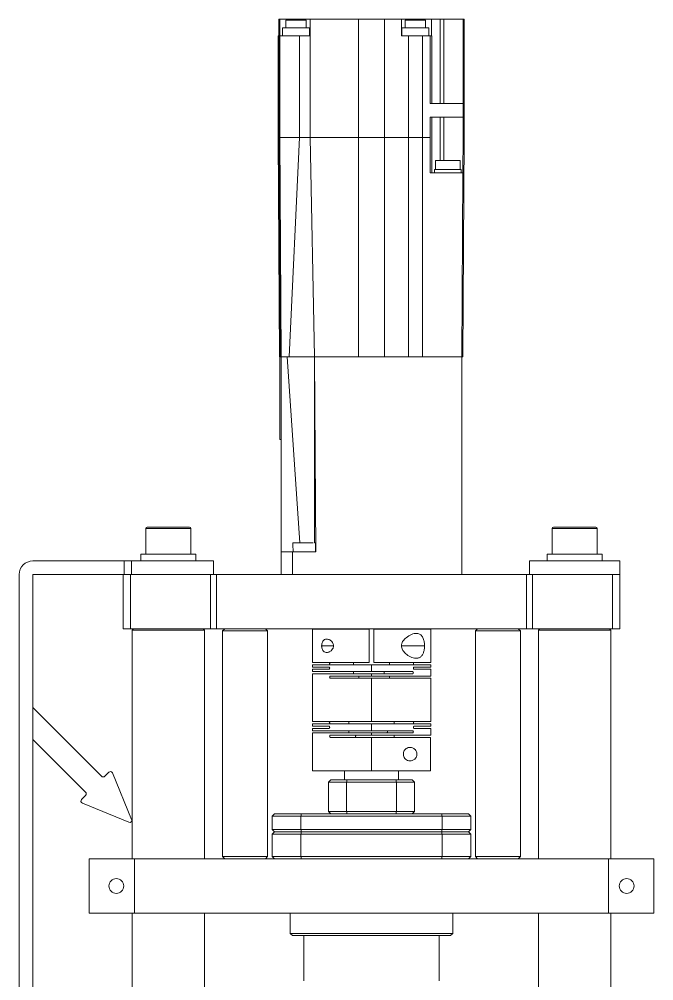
# Model space of a CAD drawing. Header units: millimetres. Extents: x 19 to 1665, y -46 to 1184.
# Drawn here: x 812.7 to 953.2, y 475.4 to 688.4 of the extents above; entities that cross this region are included whole.
import ezdxf

# ---------------------------------------------------------------- set-up
doc = ezdxf.new("R2010")
doc.units = ezdxf.units.MM
doc.header["$LTSCALE"] = 4

msp = doc.modelspace()

# ---------------------------------------------------------------- linework, layer by layer
at = {"color": 7, "linetype": 'Continuous', "lineweight": 18}
for p, q in [((870.17, 688.38), (870.17, 662.18)), ((870.37, 688.38), (870.17, 688.38)), ((870.37, 688.38), (870.37, 684.68)), ((873.96, 688.38), (870.37, 688.38)), ((871.71, 688.18), (871.71, 686.48)), ((876.21, 688.18), (871.71, 688.18)), ((877.06, 688.38), (873.96, 688.38)), ((873.96, 688.18), (873.96, 688.38)), ((876.21, 686.48), (876.21, 688.18)), ((877.06, 688.38), (877.06, 662.18)), ((887.81, 688.38), (877.06, 688.38)), ((893.52, 688.38), (887.81, 688.38)), ((887.81, 662.18), (887.81, 688.38)), ((893.52, 688.38), (893.52, 662.18)), ((897.29, 688.38), (893.52, 688.38)), ((897.29, 684.68), (897.29, 688.38)), ((902.53, 688.38), (897.29, 688.38)), ((898.14, 688.18), (898.14, 686.48)), ((902.64, 688.18), (898.14, 688.18)), ((902.53, 688.38), (902.53, 688.18)), ((903.93, 688.38), (902.53, 688.38)), ((902.64, 686.48), (902.64, 688.18)), ((903.93, 688.38), (903.93, 684.68)), ((905.9, 688.38), (903.93, 688.38)), ((905.9, 669.68), (905.9, 688.38)), ((906.65, 688.38), (905.9, 688.38)), ((906.65, 688.38), (906.65, 669.68)), ((910.97, 688.38), (906.65, 688.38)), ((910.97, 688.38), (910.97, 669.68)), ((911.17, 688.38), (910.97, 688.38)), ((911.17, 662.18), (911.17, 688.38)), ((870.13, 686.48), (870.13, 684.68)), ((870.17, 686.48), (870.13, 686.48)), ((870.96, 686.48), (870.96, 684.68)), ((876.96, 686.48), (870.96, 686.48)), ((876.96, 684.68), (876.96, 686.48)), ((897.39, 686.48), (897.39, 684.68)), ((903.39, 686.48), (897.39, 686.48)), ((903.39, 684.68), (903.39, 686.48)), ((869.97, 684.68), (869.97, 662.18)), ((870.17, 684.68), (869.97, 684.68)), ((870.37, 684.68), (870.37, 662.18)), ((874.71, 684.68), (870.37, 684.68)), ((874.71, 662.18), (874.71, 684.68)), ((877.06, 684.68), (874.71, 684.68)), ((898.85, 684.68), (897.29, 684.68)), ((901.93, 684.68), (898.85, 684.68)), ((898.85, 662.18), (898.85, 684.68)), ((901.93, 684.68), (901.93, 662.18)), ((903.67, 684.68), (901.93, 684.68)), ((903.67, 669.68), (903.67, 684.68)), ((903.67, 684.68), (903.94, 684.68)), ((903.94, 684.68), (904.01, 684.68)), ((904.01, 684.68), (904.01, 669.68)), ((910.97, 669.68), (903.67, 669.68)), ((910.97, 669.68), (910.97, 666.68)), ((910.97, 666.68), (903.67, 666.68)), ((903.67, 662.18), (903.67, 666.68)), ((904.01, 666.68), (904.01, 654.38)), ((905.9, 657.08), (905.9, 666.68)), ((906.65, 666.68), (906.65, 657.08)), ((910.97, 666.68), (910.97, 662.18)), ((869.97, 662.18), (870.27, 613.58)), ((870.17, 662.19), (870.47, 613.58)), ((870.17, 662.18), (870.37, 662.18)), ((870.37, 662.18), (870.67, 613.58)), ((874.72, 662.18), (870.37, 662.18)), ((872.46, 613.58), (874.72, 662.18)), ((887.81, 662.18), (877.06, 662.18)), ((877.06, 662.18), (878.06, 613.58)), ((887.81, 613.58), (887.81, 662.18)), ((893.52, 662.18), (893.52, 613.58)), ((898.85, 662.18), (893.52, 662.18)), ((898.85, 613.58), (898.85, 662.18)), ((901.93, 662.18), (901.93, 613.58)), ((903.67, 662.18), (901.93, 662.18)), ((903.67, 654.38), (903.67, 662.18)), ((910.87, 613.58), (911.17, 662.19)), ((910.97, 662.18), (910.92, 654.38)), ((904.82, 657.08), (904.82, 655.08)), ((910.32, 657.08), (904.82, 657.08)), ((910.32, 655.08), (910.32, 657.08)), ((910.92, 654.38), (903.67, 654.38)), ((904.62, 655.08), (904.62, 654.38)), ((910.52, 655.08), (904.62, 655.08)), ((910.52, 654.38), (910.52, 655.08)), ((910.92, 654.38), (910.67, 613.58)), ((870.37, 613.58), (870.37, 595.28)), ((870.67, 613.58), (870.47, 613.58)), ((872.21, 613.58), (870.67, 613.58)), ((870.67, 613.58), (870.67, 570.38)), ((871.96, 613.58), (874.78, 572.38)), ((887.81, 613.58), (878.06, 613.58)), ((878.06, 613.58), (878.06, 613.58)), ((878.06, 613.58), (878.36, 570.38)), ((878.07, 572.38), (878.06, 613.58)), ((898.85, 613.58), (893.52, 613.58)), ((910.67, 613.58), (901.93, 613.58)), ((910.67, 613.58), (910.67, 565.38)), ((910.87, 613.58), (910.67, 613.58)), ((870.67, 595.28), (870.37, 595.28)), ((840.67, 575.58), (840.67, 569.88)), ((845.67, 575.58), (840.67, 575.58)), ((840.97, 575.88), (845.67, 575.88)), ((845.67, 575.88), (850.37, 575.88)), ((850.67, 575.58), (845.67, 575.58)), ((850.67, 569.88), (850.67, 575.58)), ((930.67, 575.58), (930.67, 569.88)), ((935.67, 575.58), (930.67, 575.58)), ((930.97, 575.88), (935.67, 575.88)), ((935.67, 575.88), (940.37, 575.88)), ((940.67, 575.58), (935.67, 575.58)), ((940.67, 569.88), (940.67, 575.58)), ((874.78, 572.38), (873.26, 572.38)), ((878.24, 572.38), (878.07, 572.38)), ((839.57, 569.88), (839.57, 568.38)), ((851.77, 569.88), (839.57, 569.88)), ((851.77, 568.38), (851.77, 569.88)), ((870.67, 570.38), (870.67, 565.38)), ((873.17, 570.38), (870.67, 570.38)), ((873.17, 570.38), (873.17, 565.38)), ((878.36, 570.38), (873.17, 570.38)), ((929.57, 569.88), (929.57, 568.38)), ((941.77, 569.88), (929.57, 569.88)), ((941.77, 568.38), (941.77, 569.88)), ((815.67, 568.38), (835.92, 568.38)), ((835.92, 565.38), (835.92, 568.38)), ((835.92, 568.38), (837.54, 568.38)), ((837.54, 568.38), (837.54, 565.38)), ((855.67, 568.38), (837.54, 568.38)), ((855.67, 565.38), (855.67, 568.38)), ((925.67, 568.38), (925.67, 565.38)), ((925.67, 568.38), (945.67, 568.38)), ((945.67, 565.38), (945.67, 568.38)), ((812.67, 296.38), (812.67, 565.38)), ((815.67, 305.82), (815.67, 565.38)), ((815.67, 565.38), (835.67, 565.38)), ((835.67, 553.38), (835.67, 565.38)), ((835.67, 565.38), (837.32, 565.38)), ((837.32, 565.38), (837.32, 553.38)), ((855.03, 565.38), (837.32, 565.38)), ((855.03, 553.38), (855.03, 565.38)), ((855.03, 565.38), (856.37, 565.38)), ((856.37, 565.38), (856.37, 553.38)), ((924.96, 565.38), (856.37, 565.38)), ((910.67, 565.38), (873.17, 565.38)), ((924.96, 553.38), (924.96, 565.38)), ((924.96, 565.38), (926.3, 565.38)), ((926.3, 565.38), (926.3, 553.38)), ((944.01, 565.38), (926.3, 565.38)), ((944.01, 553.38), (944.01, 565.38)), ((944.01, 565.38), (945.67, 565.38)), ((945.67, 565.38), (945.67, 553.38)), ((837.32, 553.38), (835.67, 553.38)), ((855.03, 553.38), (837.32, 553.38)), ((837.97, 553.38), (837.67, 553.08)), ((837.67, 553.08), (837.67, 502.38)), ((853.67, 553.08), (837.67, 553.08)), ((853.67, 553.08), (853.37, 553.38)), ((853.67, 502.38), (853.67, 553.08)), ((856.37, 553.38), (855.03, 553.38)), ((924.96, 553.38), (856.37, 553.38)), ((858.17, 553.38), (857.67, 552.88)), ((857.67, 552.88), (857.67, 502.88)), ((867.67, 552.88), (857.67, 552.88)), ((867.67, 552.88), (867.17, 553.38)), ((867.67, 502.88), (867.67, 552.88)), ((877.57, 553.28), (877.57, 545.88)), ((890.17, 553.28), (877.57, 553.28)), ((886.67, 553.38), (886.67, 553.28)), ((890.17, 545.88), (890.17, 553.28)), ((891.17, 553.28), (891.17, 545.88)), ((903.77, 553.28), (891.17, 553.28)), ((894.67, 553.28), (894.67, 553.38)), ((903.77, 545.88), (903.77, 553.28)), ((914.17, 553.38), (913.67, 552.88)), ((913.67, 552.88), (913.67, 502.88)), ((923.67, 552.88), (913.67, 552.88)), ((923.67, 552.88), (923.17, 553.38)), ((923.67, 502.88), (923.67, 552.88)), ((926.3, 553.38), (924.96, 553.38)), ((944.01, 553.38), (926.3, 553.38)), ((927.97, 553.38), (927.67, 553.08)), ((927.67, 553.08), (927.67, 502.38)), ((936.32, 553.08), (927.67, 553.08)), ((943.67, 553.08), (936.32, 553.08)), ((943.67, 553.08), (943.37, 553.38)), ((943.67, 502.38), (943.67, 553.08)), ((945.67, 553.38), (944.01, 553.38)), ((879.62, 549.58), (882.26, 549.58)), ((902.41, 549.58), (897.29, 549.58)), ((877.57, 545.88), (890.17, 545.88)), ((877.57, 545.38), (877.57, 544.88)), ((890.67, 545.38), (877.57, 545.38)), ((886.67, 545.88), (886.67, 545.38)), ((890.67, 543.88), (890.67, 545.38)), ((903.77, 545.38), (890.67, 545.38)), ((891.17, 545.88), (903.77, 545.88)), ((894.67, 545.38), (894.67, 545.88)), ((903.77, 544.88), (903.77, 545.38)), ((877.57, 544.88), (881.23, 544.88)), ((877.57, 544.38), (877.57, 543.88)), ((881.23, 544.38), (877.57, 544.38)), ((877.57, 543.88), (890.67, 543.88)), ((877.57, 543.38), (877.57, 532.78)), ((890.67, 543.38), (877.57, 543.38)), ((886.67, 543.88), (886.67, 543.38)), ((890.67, 543.88), (899.75, 543.88)), ((890.67, 543.38), (890.67, 542.88)), ((899.75, 543.38), (890.67, 543.38)), ((900.1, 544.88), (903.77, 544.88)), ((903.77, 544.38), (900.1, 544.38)), ((903.77, 542.88), (903.77, 544.38)), ((881.58, 542.88), (890.67, 542.88)), ((890.67, 542.38), (881.58, 542.38)), ((903.77, 542.88), (890.67, 542.88)), ((890.67, 532.78), (890.67, 542.38)), ((903.77, 542.38), (890.67, 542.38)), ((894.67, 542.38), (894.67, 542.88)), ((903.77, 532.78), (903.77, 542.38)), ((815.67, 535.92), (830.9, 520.69)), ((877.57, 532.78), (890.67, 532.78)), ((885.67, 532.78), (885.67, 532.28)), ((890.67, 532.78), (903.77, 532.78)), ((895.67, 532.28), (895.67, 532.78)), ((877.57, 532.28), (877.57, 531.78)), ((890.67, 532.28), (877.57, 532.28)), ((877.57, 531.78), (881.23, 531.78)), ((877.57, 531.28), (877.57, 530.78)), ((881.23, 531.28), (877.57, 531.28)), ((877.57, 530.78), (890.67, 530.78)), ((885.67, 530.78), (885.67, 530.28)), ((890.67, 530.78), (890.67, 532.28)), ((903.77, 532.28), (890.67, 532.28)), ((890.67, 530.78), (899.75, 530.78)), ((900.1, 531.78), (903.77, 531.78)), ((903.77, 531.28), (900.1, 531.28)), ((903.77, 531.78), (903.77, 532.28)), ((903.77, 529.78), (903.77, 531.28)), ((827.36, 517.15), (815.67, 528.85)), ((877.57, 530.28), (877.57, 521.88)), ((877.57, 530.28), (890.67, 530.28)), ((881.58, 529.78), (890.67, 529.78)), ((890.67, 529.28), (881.58, 529.28)), ((890.67, 529.78), (890.67, 530.28)), ((899.75, 530.28), (890.67, 530.28)), ((890.67, 529.78), (903.77, 529.78)), ((890.67, 521.88), (890.67, 529.28)), ((903.76, 529.28), (890.67, 529.28)), ((895.67, 529.28), (895.67, 529.78)), ((903.76, 521.88), (903.76, 529.28)), ((877.57, 521.88), (877.58, 521.89)), ((877.58, 521.88), (877.58, 521.89)), ((877.58, 521.88), (890.67, 521.88)), ((884.67, 521.88), (884.67, 519.88)), ((890.67, 521.88), (903.76, 521.88)), ((896.67, 519.88), (896.67, 521.88)), ((831.61, 520.69), (832.49, 521.57)), ((833.31, 521.41), (837.56, 511.14)), ((881.67, 519.88), (881.17, 519.38)), ((881.67, 519.88), (885.26, 519.88)), ((885.12, 519.38), (885.26, 519.88)), ((885.26, 519.88), (896.07, 519.88)), ((896.07, 519.88), (896.21, 519.38)), ((896.07, 519.88), (899.67, 519.88)), ((900.17, 519.38), (899.67, 519.88)), ((881.17, 519.38), (881.17, 512.88)), ((881.17, 519.38), (885.12, 519.38)), ((885.12, 512.88), (885.12, 519.38)), ((896.21, 519.38), (885.12, 519.38)), ((896.21, 519.38), (896.21, 512.88)), ((896.21, 519.38), (900.17, 519.38)), ((900.17, 519.38), (900.17, 512.88)), ((826.48, 515.56), (827.36, 516.44)), ((836.91, 510.49), (826.64, 514.74)), ((868.67, 511.88), (869.17, 512.38)), ((868.67, 508.88), (868.67, 511.88)), ((875.01, 511.88), (868.67, 511.88)), ((875.17, 512.38), (869.17, 512.38)), ((875.01, 511.88), (875.17, 512.38)), ((875.01, 508.88), (875.01, 511.88)), ((906.32, 511.88), (875.01, 511.88)), ((906.16, 512.38), (875.17, 512.38)), ((881.17, 512.88), (885.12, 512.88)), ((881.17, 512.88), (881.67, 512.38)), ((885.12, 512.88), (896.21, 512.88)), ((885.26, 512.38), (885.12, 512.88)), ((896.21, 512.88), (896.07, 512.38)), ((896.21, 512.88), (900.17, 512.88)), ((900.17, 512.88), (899.67, 512.38)), ((912.17, 512.38), (906.16, 512.38)), ((906.16, 512.38), (906.32, 511.88)), ((906.32, 508.88), (906.32, 511.88)), ((912.67, 511.88), (906.32, 511.88)), ((912.67, 511.88), (912.17, 512.38)), ((912.67, 508.88), (912.67, 511.88)), ((875.01, 508.88), (868.67, 508.88)), ((868.67, 508.88), (869.17, 508.38)), ((868.67, 507.88), (869.17, 508.38)), ((868.67, 502.88), (868.67, 507.88)), ((868.67, 507.88), (875.01, 507.88)), ((875.17, 508.38), (869.17, 508.38)), ((871.93, 508.38), (869.17, 508.38)), ((875.17, 508.38), (871.93, 508.38)), ((875.01, 508.88), (906.32, 508.88)), ((875.17, 508.38), (875.01, 508.88)), ((875.01, 507.88), (875.17, 508.38)), ((875.01, 502.88), (875.01, 507.88)), ((875.01, 507.88), (906.32, 507.88)), ((906.16, 508.38), (875.17, 508.38)), ((906.32, 508.88), (906.16, 508.38)), ((906.32, 507.88), (906.16, 508.38)), ((912.17, 508.38), (906.16, 508.38)), ((909.4, 508.38), (906.16, 508.38)), ((912.67, 508.88), (906.32, 508.88)), ((906.32, 502.88), (906.32, 507.88)), ((906.32, 507.88), (912.67, 507.88)), ((912.17, 508.38), (909.4, 508.38)), ((912.17, 508.38), (912.67, 508.88)), ((912.67, 507.88), (912.17, 508.38)), ((912.67, 502.88), (912.67, 507.88)), ((857.67, 502.88), (858.17, 502.38)), ((857.67, 502.88), (867.67, 502.88)), ((867.17, 502.38), (867.67, 502.88)), ((868.67, 502.88), (869.17, 502.38)), ((868.67, 502.88), (875.01, 502.88)), ((875.01, 502.88), (906.32, 502.88)), ((875.17, 502.38), (875.01, 502.88)), ((906.32, 502.88), (906.16, 502.38)), ((906.32, 502.88), (912.67, 502.88)), ((912.17, 502.38), (912.67, 502.88)), ((913.67, 502.88), (914.17, 502.38)), ((913.67, 502.88), (923.67, 502.88)), ((923.17, 502.38), (923.67, 502.88)), ((828.17, 490.38), (828.17, 502.38)), ((828.17, 502.38), (838.17, 502.38)), ((838.17, 502.38), (838.17, 490.38)), ((943.17, 502.38), (838.17, 502.38)), ((943.17, 490.38), (943.17, 502.38)), ((943.17, 502.38), (953.17, 502.38)), ((953.17, 502.38), (953.17, 490.38)), ((838.17, 490.38), (828.17, 490.38)), ((837.67, 490.38), (837.67, 389.38)), ((943.17, 490.38), (838.17, 490.38)), ((853.67, 389.38), (853.67, 490.38)), ((872.67, 490.38), (872.67, 485.88)), ((908.67, 485.88), (908.67, 490.38)), ((927.67, 490.38), (927.67, 389.38)), ((953.17, 490.38), (943.17, 490.38)), ((943.67, 389.38), (943.67, 490.38)), ((872.67, 485.88), (873.17, 485.38)), ((903.39, 485.88), (872.67, 485.88)), ((908.67, 485.88), (903.39, 485.88)), ((908.17, 485.38), (908.67, 485.88)), ((903.04, 485.38), (873.17, 485.38)), ((875.67, 485.38), (875.67, 475.38)), ((908.17, 485.38), (903.04, 485.38)), ((905.67, 475.38), (905.67, 485.38))]:
    msp.add_line(p, q, dxfattribs=at)
for centre in [(834.17, 496.38), (947.17, 496.38)]:
    msp.add_circle(centre, 1.65, dxfattribs=at)
for centre, radius, start, end in [((840.97, 575.58), 0.3, 90, 180), ((850.37, 575.58), 0.3, 0, 90), ((930.97, 575.58), 0.3, 90, 180), ((940.37, 575.58), 0.3, 0, 90), ((815.67, 565.38), 3, 90, 180), ((831.25, 521.04), 0.5, 225, 315), ((832.85, 521.22), 0.5, 22.5, 135), ((826.83, 515.2), 0.5, 135, 247.5), ((827.01, 516.8), 0.5, 315, 45), ((837.1, 510.95), 0.5, 247.5, 22.5)]:
    msp.add_arc(centre, radius, start, end, dxfattribs=at)
for points, knots in [([(870.17, 662.18), (870.13, 662.18), (869.99, 662.18), (869.98, 662.18), (869.97, 662.18)], [0, 0, 0, 0, 0.247943, 1, 1, 1, 1]), ([(911.17, 662.18), (911.17, 662.18), (911.23, 662.18), (911.1, 662.18), (910.97, 662.18)], [0, 0, 0, 0, 0.000006, 1, 1, 1, 1]), ([(870.67, 613.58), (870.55, 613.58), (870.32, 613.58), (870.28, 613.58), (870.27, 613.58)], [0, 0, 0, 0, 0.516311, 1, 1, 1, 1]), ([(872.21, 613.58), (872.94, 613.58), (874.45, 613.58), (876.36, 613.58), (877.61, 613.58), (877.81, 613.58), (877.88, 613.58)], [0, 0, 0, 0, 0.264606, 0.548683, 0.832761, 1, 1, 1, 1]), ([(901.93, 613.58), (901.67, 613.58), (901.19, 613.58), (900.39, 613.58), (899.59, 613.58), (899.1, 613.58), (898.85, 613.58)], [0, 0, 0, 0, 0.258155, 0.5, 0.741845, 1, 1, 1, 1]), ([(873.26, 572.38), (873.26, 572.31), (873.27, 572.09), (873.28, 571.42), (873.3, 570.83), (873.31, 570.38)], [0, 0, 0, 0, 0.117613, 0.323484, 1, 1, 1, 1]), ([(877.72, 572.38), (877.68, 572.38), (877.55, 572.38), (877, 572.38), (876.09, 572.38), (875.27, 572.38), (874.78, 572.38)], [0, 0, 0, 0, 0.101473, 0.359669, 0.617865, 1, 1, 1, 1]), ([(878.25, 570.38), (878.25, 570.83), (878.24, 571.42), (878.24, 572.09), (878.24, 572.31), (878.24, 572.38)], [0, 0, 0, 0, 0.676284, 0.882213, 1, 1, 1, 1]), ([(897.29, 549.58), (897.31, 549.75), (897.35, 550.14), (897.7, 550.79), (898.44, 551.55), (899.54, 552.19), (900.64, 552.42), (901.45, 552.17), (901.97, 551.63), (902.29, 550.86), (902.4, 550.12), (902.41, 549.7), (902.41, 549.58)], [0, 0, 0, 0, 0.049577, 0.11296, 0.217106, 0.38541, 0.557511, 0.677472, 0.777557, 0.878139, 0.966618, 1, 1, 1, 1]), ([(879.62, 549.58), (879.63, 549.73), (879.65, 550.03), (879.78, 550.43), (879.98, 550.75), (880.27, 551), (880.67, 551.11), (881.18, 551.04), (881.67, 550.76), (882.03, 550.37), (882.23, 549.98), (882.25, 549.71), (882.26, 549.58)], [0, 0, 0, 0, 0.08035, 0.160542, 0.244687, 0.340963, 0.45555, 0.594022, 0.754867, 0.85489, 0.9299, 1, 1, 1, 1]), ([(882.26, 549.58), (882.25, 549.45), (882.23, 549.2), (882.04, 548.81), (881.69, 548.42), (881.18, 548.12), (880.64, 548.05), (880.2, 548.2), (879.89, 548.52), (879.7, 548.93), (879.63, 549.3), (879.63, 549.52), (879.62, 549.58)], [0, 0, 0, 0, 0.069788, 0.139092, 0.246061, 0.397026, 0.550987, 0.682785, 0.78874, 0.878186, 0.968011, 1, 1, 1, 1]), ([(902.41, 549.58), (902.4, 549.3), (902.37, 548.74), (902.17, 547.98), (901.85, 547.38), (901.36, 546.96), (900.63, 546.77), (899.62, 546.96), (898.59, 547.52), (897.84, 548.21), (897.45, 548.81), (897.31, 549.27), (897.3, 549.52), (897.29, 549.58)], [0, 0, 0, 0, 0.081925, 0.163771, 0.247759, 0.339195, 0.444273, 0.601353, 0.760914, 0.859948, 0.929816, 0.980307, 1, 1, 1, 1]), ([(881.23, 545.38), (881.25, 545.39), (881.29, 545.39), (881.34, 545.43), (881.38, 545.5), (881.4, 545.58), (881.41, 545.66), (881.39, 545.75), (881.35, 545.81), (881.3, 545.86), (881.26, 545.88), (881.23, 545.88), (881.23, 545.88)], [0, 0, 0, 0, 0.107367, 0.214734, 0.322092, 0.429454, 0.536821, 0.64419, 0.751558, 0.858922, 0.96628, 1, 1, 1, 1]), ([(900.1, 545.88), (900.08, 545.88), (900.05, 545.88), (899.99, 545.83), (899.95, 545.77), (899.93, 545.69), (899.93, 545.6), (899.94, 545.52), (899.98, 545.45), (900.03, 545.4), (900.07, 545.39), (900.1, 545.38), (900.1, 545.38)], [0, 0, 0, 0, 0.1073669, 0.2147344, 0.3220917, 0.4294536, 0.536821, 0.6441895, 0.7515578, 0.8589223, 0.9662799, 1, 1, 1, 1]), ([(881.23, 544.88), (881.25, 544.88), (881.29, 544.88), (881.34, 544.83), (881.38, 544.77), (881.4, 544.69), (881.41, 544.6), (881.39, 544.52), (881.35, 544.45), (881.3, 544.4), (881.26, 544.39), (881.23, 544.38), (881.23, 544.38)], [0, 0, 0, 0, 0.1073669, 0.2147344, 0.3220917, 0.4294536, 0.536821, 0.6441895, 0.7515578, 0.8589223, 0.9662799, 1, 1, 1, 1]), ([(893.31, 543.88), (893.33, 543.88), (893.38, 543.88), (893.43, 543.83), (893.47, 543.77), (893.49, 543.69), (893.5, 543.6), (893.48, 543.52), (893.44, 543.45), (893.39, 543.4), (893.35, 543.39), (893.32, 543.38), (893.31, 543.38)], [0, 0, 0, 0, 0.107313, 0.214632, 0.321842, 0.429101, 0.53642, 0.64375, 0.751077, 0.858365, 0.965578, 1, 1, 1, 1]), ([(899.75, 543.88), (899.77, 543.88), (899.81, 543.88), (899.86, 543.83), (899.91, 543.77), (899.93, 543.69), (899.93, 543.6), (899.91, 543.52), (899.88, 543.45), (899.83, 543.4), (899.78, 543.39), (899.76, 543.38), (899.75, 543.38)], [0, 0, 0, 0, 0.107367, 0.214734, 0.322092, 0.429454, 0.536821, 0.64419, 0.751558, 0.858922, 0.96628, 1, 1, 1, 1]), ([(900.1, 544.38), (900.08, 544.39), (900.05, 544.39), (899.99, 544.43), (899.95, 544.5), (899.93, 544.58), (899.93, 544.66), (899.94, 544.75), (899.98, 544.81), (900.03, 544.86), (900.07, 544.88), (900.1, 544.88), (900.1, 544.88)], [0, 0, 0, 0, 0.1073669, 0.2147344, 0.3220917, 0.4294536, 0.536821, 0.6441895, 0.7515578, 0.8589223, 0.9662799, 1, 1, 1, 1]), ([(881.58, 542.38), (881.56, 542.39), (881.52, 542.39), (881.47, 542.43), (881.43, 542.5), (881.4, 542.58), (881.4, 542.66), (881.42, 542.75), (881.45, 542.81), (881.5, 542.86), (881.55, 542.88), (881.58, 542.88), (881.58, 542.88)], [0, 0, 0, 0, 0.107367, 0.214734, 0.322092, 0.429454, 0.536821, 0.64419, 0.751558, 0.858922, 0.96628, 1, 1, 1, 1]), ([(888.02, 542.88), (888, 542.88), (887.96, 542.88), (887.9, 542.83), (887.86, 542.77), (887.84, 542.69), (887.84, 542.6), (887.85, 542.52), (887.89, 542.45), (887.94, 542.4), (887.99, 542.39), (888.01, 542.38), (888.02, 542.38)], [0, 0, 0, 0, 0.107313, 0.214632, 0.321842, 0.429101, 0.53642, 0.64375, 0.751077, 0.858365, 0.965578, 1, 1, 1, 1]), ([(881.23, 532.28), (881.25, 532.29), (881.29, 532.29), (881.34, 532.33), (881.38, 532.4), (881.4, 532.48), (881.41, 532.56), (881.39, 532.65), (881.35, 532.71), (881.3, 532.76), (881.26, 532.78), (881.23, 532.78), (881.23, 532.78)], [0, 0, 0, 0, 0.107367, 0.214734, 0.322092, 0.429454, 0.536821, 0.64419, 0.751558, 0.858922, 0.96628, 1, 1, 1, 1]), ([(900.1, 532.78), (900.08, 532.78), (900.05, 532.78), (899.99, 532.73), (899.95, 532.67), (899.93, 532.59), (899.93, 532.5), (899.94, 532.42), (899.98, 532.35), (900.03, 532.3), (900.07, 532.29), (900.1, 532.28), (900.1, 532.28)], [0, 0, 0, 0, 0.1073669, 0.2147344, 0.3220917, 0.4294536, 0.536821, 0.6441895, 0.7515578, 0.8589223, 0.9662799, 1, 1, 1, 1]), ([(881.23, 531.78), (881.25, 531.78), (881.29, 531.78), (881.34, 531.73), (881.38, 531.67), (881.4, 531.59), (881.41, 531.5), (881.39, 531.42), (881.35, 531.35), (881.3, 531.3), (881.26, 531.29), (881.23, 531.28), (881.23, 531.28)], [0, 0, 0, 0, 0.107367, 0.214734, 0.322092, 0.429454, 0.536821, 0.64419, 0.751558, 0.858922, 0.96628, 1, 1, 1, 1]), ([(894.02, 530.78), (894.04, 530.78), (894.08, 530.78), (894.14, 530.73), (894.18, 530.67), (894.2, 530.59), (894.2, 530.5), (894.19, 530.42), (894.15, 530.35), (894.1, 530.3), (894.05, 530.29), (894.03, 530.28), (894.02, 530.28)], [0, 0, 0, 0, 0.107335, 0.214673, 0.321941, 0.429241, 0.536579, 0.643925, 0.751268, 0.858586, 0.965857, 1, 1, 1, 1]), ([(899.75, 530.78), (899.77, 530.78), (899.81, 530.78), (899.86, 530.73), (899.91, 530.67), (899.93, 530.59), (899.93, 530.5), (899.91, 530.42), (899.88, 530.35), (899.83, 530.3), (899.78, 530.29), (899.76, 530.28), (899.75, 530.28)], [0, 0, 0, 0, 0.107367, 0.214734, 0.322092, 0.429454, 0.536821, 0.64419, 0.751558, 0.858922, 0.96628, 1, 1, 1, 1]), ([(900.1, 531.28), (900.08, 531.29), (900.05, 531.29), (899.99, 531.33), (899.95, 531.4), (899.93, 531.48), (899.93, 531.56), (899.94, 531.65), (899.98, 531.71), (900.03, 531.76), (900.07, 531.78), (900.1, 531.78), (900.1, 531.78)], [0, 0, 0, 0, 0.107367, 0.214734, 0.322092, 0.429454, 0.536821, 0.64419, 0.751558, 0.858922, 0.96628, 1, 1, 1, 1]), ([(881.58, 529.28), (881.56, 529.29), (881.52, 529.29), (881.47, 529.33), (881.43, 529.4), (881.4, 529.48), (881.4, 529.56), (881.42, 529.65), (881.45, 529.71), (881.5, 529.76), (881.55, 529.78), (881.58, 529.78), (881.58, 529.78)], [0, 0, 0, 0, 0.1073669, 0.2147344, 0.3220917, 0.4294536, 0.536821, 0.6441895, 0.7515578, 0.8589223, 0.9662799, 1, 1, 1, 1]), ([(887.31, 529.28), (887.29, 529.29), (887.25, 529.29), (887.2, 529.33), (887.15, 529.4), (887.13, 529.48), (887.13, 529.56), (887.15, 529.64), (887.18, 529.71), (887.23, 529.76), (887.28, 529.78), (887.31, 529.78), (887.31, 529.78)], [0, 0, 0, 0, 0.107335, 0.214673, 0.321941, 0.429241, 0.536579, 0.643925, 0.751268, 0.858586, 0.965857, 1, 1, 1, 1]), ([(899.22, 524.08), (899.02, 524.1), (898.67, 524.14), (898.21, 524.44), (897.89, 524.83), (897.72, 525.29), (897.71, 525.77), (897.82, 526.19), (898.05, 526.56), (898.38, 526.86), (898.79, 527.05), (899.07, 527.07), (899.22, 527.08)], [0, 0, 0, 0, 0.143044, 0.257575, 0.353522, 0.449932, 0.534988, 0.615212, 0.697929, 0.789267, 0.895485, 1, 1, 1, 1]), ([(899.22, 527.08), (899.4, 527.06), (899.82, 527.02), (900.28, 526.69), (900.57, 526.28), (900.69, 525.91), (900.73, 525.56), (900.68, 525.2), (900.53, 524.81), (900.21, 524.41), (899.75, 524.14), (899.38, 524.1), (899.22, 524.08)], [0, 0, 0, 0, 0.132863, 0.2906, 0.377824, 0.446442, 0.504552, 0.562695, 0.635469, 0.739126, 0.885316, 1, 1, 1, 1])]:
    msp.add_open_spline(points, degree=3, knots=knots, dxfattribs=at)
for points in [[(874.72, 662.18), (875.05, 662.18), (875.73, 662.18), (876.47, 662.18), (876.97, 662.18), (877.03, 662.18), (877.06, 662.18)], [(893.52, 662.18), (892.57, 662.18), (890.67, 662.18), (888.76, 662.18), (887.81, 662.18)], [(901.93, 662.18), (901.68, 662.18), (901.19, 662.18), (900.39, 662.18), (899.58, 662.18), (899.09, 662.18), (898.85, 662.18)], [(893.52, 613.58), (892.57, 613.58), (890.67, 613.58), (888.76, 613.58), (887.81, 613.58)]]:
    msp.add_open_spline(points, degree=3, dxfattribs=at)

doc.saveas('drawing.dxf')
